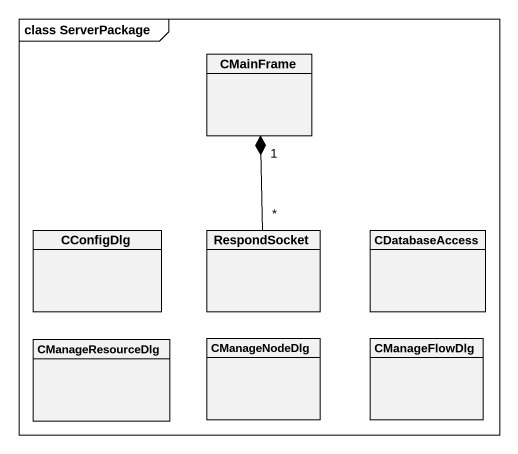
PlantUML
@startuml
mainframe class ServerPackage
hide circle
hide empty members
class CMainFrame
class CConfigDlg
class RespondSocket
class CDatabaseAccess
class CManageResourceDlg
class CManageNodeDlg
class CManageFlowDlg
RespondSocket "*" -up-* "1" CMainFrame
@enduml
